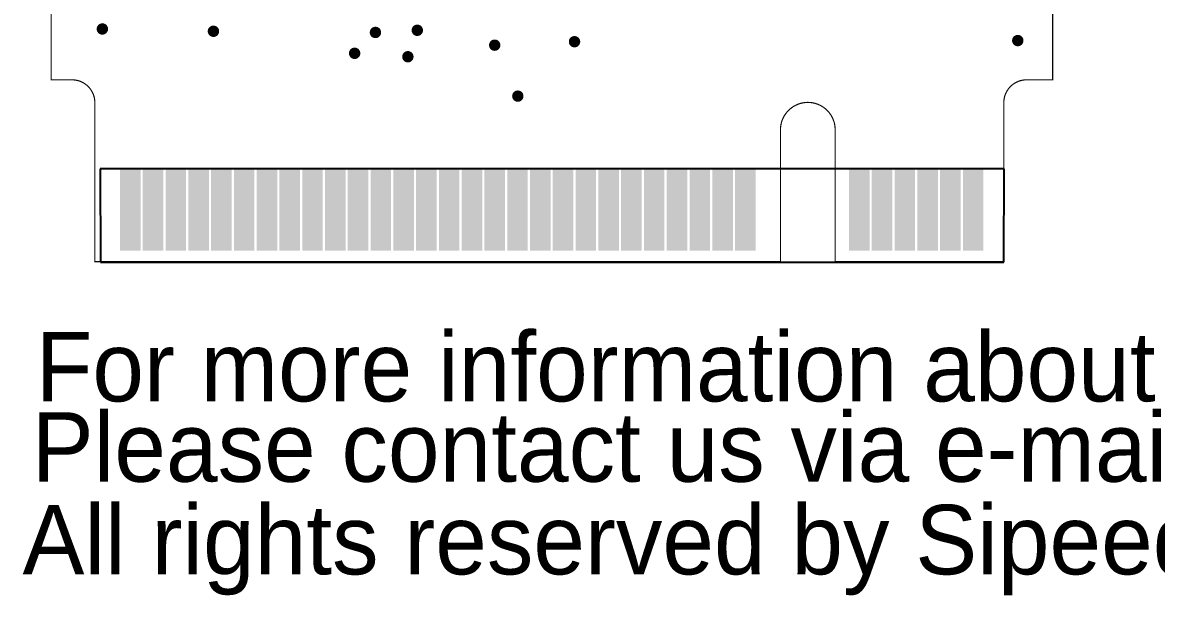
# Model space of a CAD drawing. Header units: millimetres. Extents: x 119.3 to 169.1, y 66.2 to 99.
# Drawn here: x 119.31 to 144.19, y 66.22 to 78.78 of the extents above; entities that cross this region are included whole.
import ezdxf

# ---------------------------------------------------------------- set-up
doc = ezdxf.new("R2010")
doc.units = ezdxf.units.MM
for name, color, linetype in [('KeepOutLayer', 6, 'Continuous'), ('TopSolder', 216, 'Continuous'), ('ViaHoleLayer', 16, 'Continuous')]:
    doc.layers.add(name, color=color, linetype=linetype)

# ---------------------------------------------------------------- blocks, each defined once
blk = doc.blocks.new('M2_67P0R50_MALE_6')
at = {"layer": 'TopSolder'}
for p, q in [((-0.676, 1.247), (-0.679, -0.8)), ((19.155, 1.247), (-0.676, 1.247)), ((19.158, -0.8), (19.155, 1.247)), ((-0.679, -0.8), (19.158, -0.8)), ((19.158, -0.8), (19.158, -0.8))]:
    blk.add_line(p, q, dxfattribs=at)
for points in [[(-0.226, -0.805), (0.225, -0.805), (-0.226, 0.996), (0.225, 0.996)], [(0.274, -0.805), (0.725, -0.805), (0.274, 0.996), (0.725, 0.996)], [(0.774, -0.805), (1.225, -0.805), (0.774, 0.996), (1.225, 0.996)], [(1.274, -0.805), (1.725, -0.805), (1.274, 0.996), (1.725, 0.996)], [(1.774, -0.805), (2.225, -0.805), (1.774, 0.996), (2.225, 0.996)], [(2.274, -0.805), (2.725, -0.805), (2.274, 0.996), (2.725, 0.996)], [(4.774, -0.805), (5.225, -0.805), (4.774, 0.996), (5.225, 0.996)], [(5.274, -0.805), (5.725, -0.805), (5.274, 0.996), (5.725, 0.996)], [(5.774, -0.805), (6.225, -0.805), (5.774, 0.996), (6.225, 0.996)], [(6.274, -0.805), (6.725, -0.805), (6.274, 0.996), (6.725, 0.996)], [(6.774, -0.805), (7.225, -0.805), (6.774, 0.996), (7.225, 0.996)], [(7.274, -0.805), (7.725, -0.805), (7.274, 0.996), (7.725, 0.996)], [(7.774, -0.805), (8.225, -0.805), (7.774, 0.996), (8.225, 0.996)], [(8.274, -0.805), (8.725, -0.805), (8.274, 0.996), (8.725, 0.996)], [(8.774, -0.805), (9.225, -0.805), (8.774, 0.996), (9.225, 0.996)], [(9.274, -0.805), (9.725, -0.805), (9.274, 0.996), (9.725, 0.996)], [(9.774, -0.805), (10.225, -0.805), (9.774, 0.996), (10.225, 0.996)], [(10.274, -0.805), (10.725, -0.805), (10.274, 0.996), (10.725, 0.996)], [(10.774, -0.805), (11.225, -0.805), (10.774, 0.996), (11.225, 0.996)], [(11.274, -0.805), (11.725, -0.805), (11.274, 0.996), (11.725, 0.996)], [(11.774, -0.805), (12.225, -0.805), (11.774, 0.996), (12.225, 0.996)], [(12.274, -0.805), (12.725, -0.805), (12.274, 0.996), (12.725, 0.996)], [(12.774, -0.805), (13.225, -0.805), (12.774, 0.996), (13.225, 0.996)], [(13.274, -0.805), (13.725, -0.805), (13.274, 0.996), (13.725, 0.996)], [(13.774, -0.805), (14.225, -0.805), (13.774, 0.996), (14.225, 0.996)], [(14.274, -0.805), (14.725, -0.805), (14.274, 0.996), (14.725, 0.996)], [(14.774, -0.805), (15.225, -0.805), (14.774, 0.996), (15.225, 0.996)], [(15.274, -0.805), (15.725, -0.805), (15.274, 0.996), (15.725, 0.996)], [(15.774, -0.805), (16.225, -0.805), (15.774, 0.996), (16.225, 0.996)], [(16.274, -0.805), (16.725, -0.805), (16.274, 0.996), (16.725, 0.996)], [(16.774, -0.805), (17.225, -0.805), (16.774, 0.996), (17.225, 0.996)], [(17.274, -0.805), (17.725, -0.805), (17.274, 0.996), (17.725, 0.996)], [(17.774, -0.805), (18.225, -0.805), (17.774, 0.996), (18.225, 0.996)], [(18.274, -0.805), (18.725, -0.805), (18.274, 0.996), (18.725, 0.996)]]:
    blk.add_solid(points, dxfattribs=at)

msp = doc.modelspace()

# ---------------------------------------------------------------- linework, layer by layer
at = {"layer": 'KeepOutLayer', "const_width": 0.0254}
for points in [[(119.934, 77.523), (119.934, 98.523)], [(141.915, 77.523), (141.915, 98.523)], [(119.934, 77.523), (120.391, 77.523)], [(141.341, 77.523), (141.915, 77.523)], [(120.892, 73.533), (120.892, 77.023)], [(140.841, 73.533), (140.841, 77.023)], [(135.939, 73.533), (135.939, 76.426)], [(137.14, 73.533), (137.14, 76.429)], [(120.892, 73.533), (135.939, 73.533)], [(137.14, 73.533), (140.841, 73.533)]]:
    msp.add_lwpolyline(points, dxfattribs=at)
at = {"layer": 'KeepOutLayer', "const_width": 0.0127}
for points in [[(119.928, 77.523, 1), (119.94, 77.523, 1)], [(119.928, 77.523, 1), (119.94, 77.523, 1)], [(120.385, 77.523, 1), (120.398, 77.523, 1)], [(120.385, 77.523, 1), (120.398, 77.523, 1)], [(141.335, 77.523, 1), (141.347, 77.523, 1)], [(141.335, 77.523, 1), (141.347, 77.523, 1)], [(141.909, 77.523, 1), (141.922, 77.523, 1)], [(141.909, 77.523, 1), (141.922, 77.523, 1)], [(120.885, 77.023, 1), (120.898, 77.023, 1)], [(120.885, 77.023, 1), (120.898, 77.023, 1)], [(136.534, 77.028, 1), (136.547, 77.028, 1)], [(136.534, 77.028, 1), (136.547, 77.028, 1)], [(140.834, 77.023, 1), (140.847, 77.023, 1)], [(140.834, 77.023, 1), (140.847, 77.023, 1)], [(135.932, 76.426, 1), (135.945, 76.426, 1)], [(135.932, 76.426, 1), (135.945, 76.426, 1)], [(137.134, 76.429, 1), (137.146, 76.429, 1)], [(137.134, 76.429, 1), (137.146, 76.429, 1)], [(120.885, 73.533, 1), (120.898, 73.533, 1)], [(120.885, 73.533, 1), (120.898, 73.533, 1)], [(135.932, 73.533, 1), (135.945, 73.533, 1)], [(135.932, 73.533, 1), (135.945, 73.533, 1)], [(137.134, 73.533, 1), (137.146, 73.533, 1)], [(137.134, 73.533, 1), (137.146, 73.533, 1)], [(140.834, 73.533, 1), (140.847, 73.533, 1)], [(140.834, 73.533, 1), (140.847, 73.533, 1)]]:
    msp.add_lwpolyline(points, format="xyb", close=True, dxfattribs=at)
at = {"layer": 'KeepOutLayer', "const_width": 0.0254}
for points in [[(120.391, 77.523, -0.414214), (120.892, 77.023)], [(140.841, 77.023, -0.414214), (141.341, 77.523)], [(135.939, 76.426, -0.414214), (136.541, 77.028)], [(136.541, 77.028, -0.414214), (137.14, 76.429)]]:
    msp.add_lwpolyline(points, format="xyb", dxfattribs=at)
at = {"layer": 'ViaHoleLayer', "const_width": 0.125}
for points in [[(120.994, 78.638, 1), (121.119, 78.638, 1)], [(123.432, 78.588, 1), (123.557, 78.588, 1)], [(126.988, 78.562, 1), (127.113, 78.562, 1)], [(127.906, 78.61, 1), (128.031, 78.61, 1)], [(129.605, 78.283, 1), (129.729, 78.283, 1)], [(131.357, 78.359, 1), (131.482, 78.359, 1)], [(141.085, 78.384, 1), (141.21, 78.384, 1)], [(126.531, 78.105, 1), (126.656, 78.105, 1)], [(127.7, 78.029, 1), (127.824, 78.029, 1)], [(130.113, 77.165, 1), (130.237, 77.165, 1)]]:
    msp.add_lwpolyline(points, format="xyb", close=True, dxfattribs=at)

# ---------------------------------------------------------------- block references
at = {"rotation": 180}
msp.add_blockref('M2_67P0R50_MALE_6', (140.168, 74.771), dxfattribs=at)

# ---------------------------------------------------------------- texts
at = {"layer": 'KeepOutLayer'}
for s, p in [('For more information about this module', (119.592, 70.469)), ('Please contact us via e-mail: support@sipeed.com', (119.507, 68.707)), ('All rights reserved by Sipeed Technology Co, Ltd. 2020', (119.304, 66.675))]:
    msp.add_text(s, height=1.524, rotation=360, dxfattribs=at).set_placement(p)

doc.saveas('drawing.dxf')
